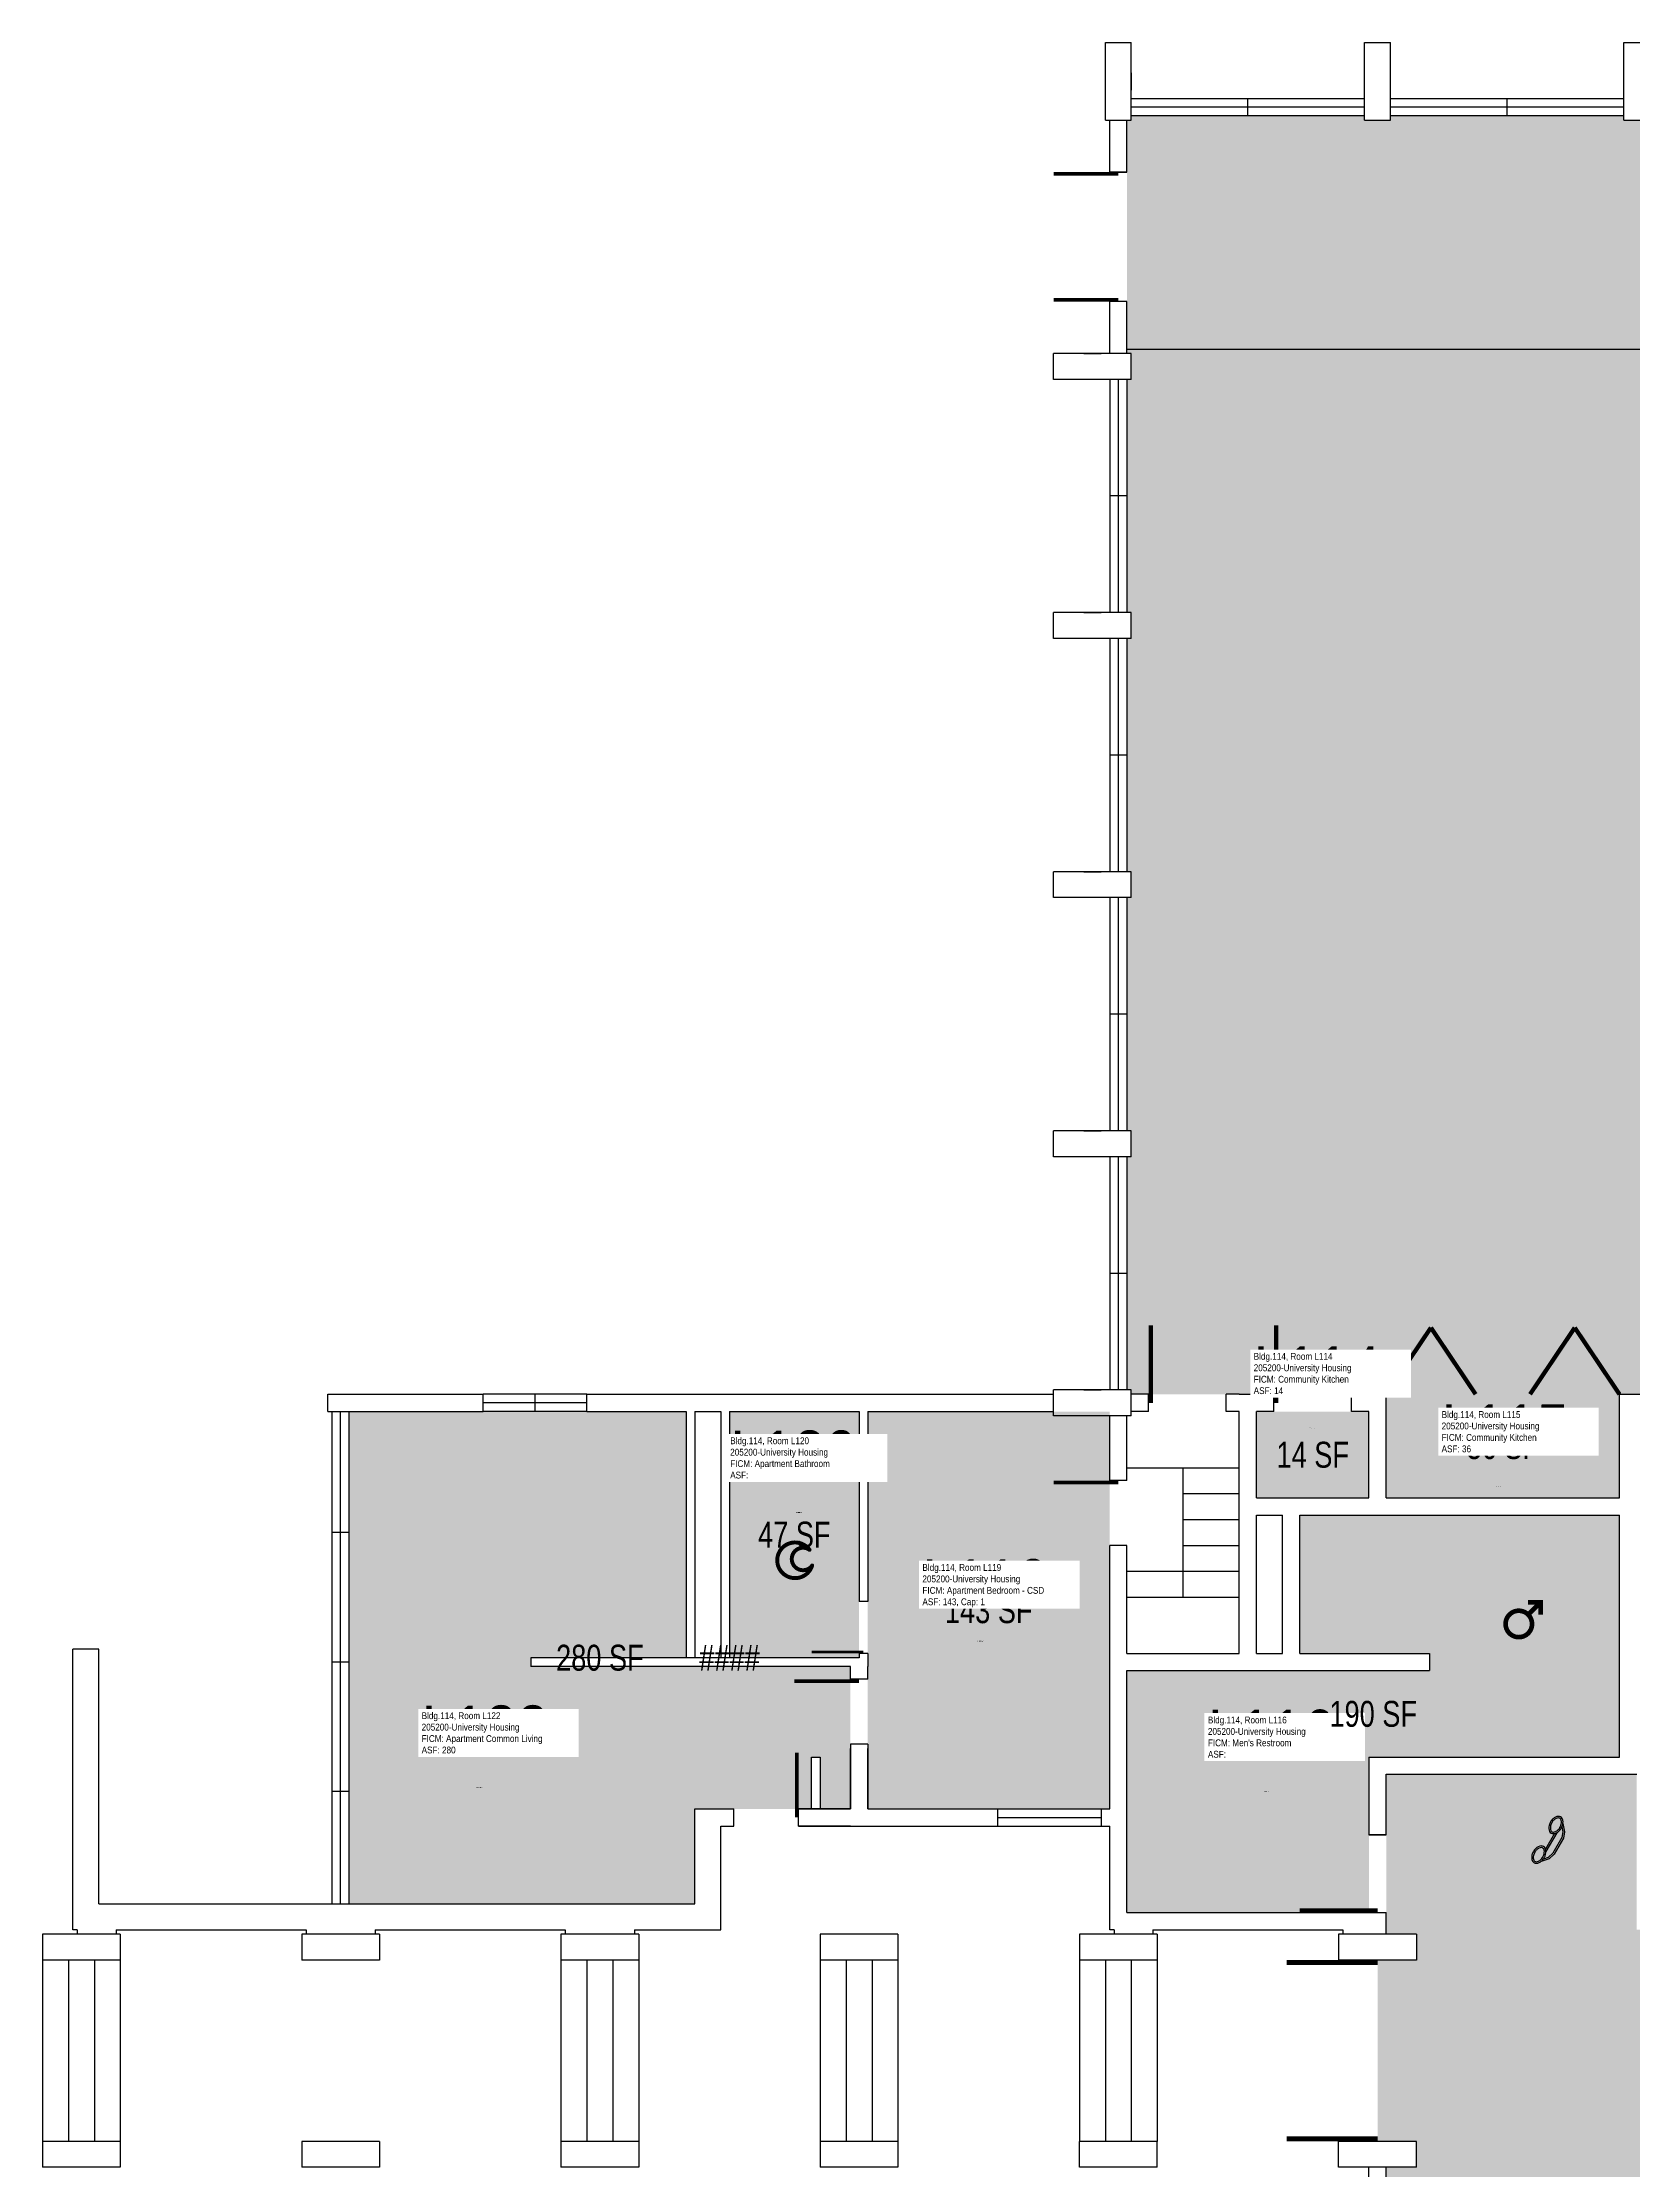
# Model space of a CAD drawing. Header units: inches. Extents: x 0 to 3804, y 0 to 1800.
# Drawn here: x 1894 to 2630, y 585 to 1570 of the extents above; entities that cross this region are included whole.
import ezdxf
from ezdxf.enums import TextEntityAlignment as Align

# ---------------------------------------------------------------- set-up
doc = ezdxf.new("R2010")
doc.units = ezdxf.units.IN
doc.header["$MEASUREMENT"] = 0
doc.layers.get('0').update_dxf_attribs({"linetype": 'CONTINUOUS'})
for name, color, linetype in [('A-COLS', 5, 'CONTINUOUS'), ('A-DOOR', 2, 'CONTINUOUS'), ('A-FLOR', 3, 'CONTINUOUS'), ('A-GLAZ', 1, 'CONTINUOUS'), ('A-IDEN-ICON', 4, 'CONTINUOUS'), ('A-IDEN-RNUM', 7, 'CONTINUOUS'), ('A-IDEN-SNUM', 4, 'CONTINUOUS'), ('A-IDEN-VNUM', 4, 'CONTINUOUS'), ('A-SITE', 3, 'CONTINUOUS'), ('A-WALL', 5, 'CONTINUOUS'), ('AREA-TEXT', 3, 'CONTINUOUS'), ('Rooms-Category-Color', 7, 'CONTINUOUS'), ('Rooms-College-Color', 7, 'CONTINUOUS'), ('Rooms-Department-Color', 7, 'CONTINUOUS'), ('Rooms-Division-Color', 7, 'CONTINUOUS'), ('Rooms-Information', 7, 'CONTINUOUS')]:
    doc.layers.add(name, color=color, linetype=linetype)
doc.styles.add('CP_AREA', font='arial.ttf', dxfattribs={"height": 15})
doc.styles.add('CP_ROOMSNUMBER', font='arial.ttf', dxfattribs={"height": 1})
doc.styles.add('CP_ROOMVNUMBER', font='arial.ttf', dxfattribs={"width": 0.85, "height": 0.075})

# ---------------------------------------------------------------- blocks, each defined once
blk = doc.blocks.new('CPMEN')
at = {"const_width": 0.015}
blk.add_lwpolyline([(-0.0575, -0.02, 1), (0.0275, -0.02, 1)], format="xyb", close=True, dxfattribs=at)
for points in [[(0.055, 0.01), (0.055, 0.05), (0.015, 0.05)], [(0.0151, 0.0101), (0.055, 0.05)]]:
    blk.add_lwpolyline(points, dxfattribs=at)
blk = doc.blocks.new('CPBATH')
at = {"color": 0, "linetype": 'ByBlock', "const_width": 0.0127}
for points in [[(0.0571, 0.0168, 0.861492), (-0.0551, 0, 1)], [(-0.0551, 0, 0.726902), (0.0487, -0.0337, 1)], [(0.0571, 0.0168, 0.729002), (-0.0084, -0.0042, 1)], [(-0.0084, -0.0042, 0.609468), (0.0487, -0.0337, 1)]]:
    blk.add_lwpolyline(points, format="xyb", dxfattribs=at)
at = {"color": 0, "linetype": 'ByBlock', "const_width": 0.00637}
for points in [[(0.0544, 0.0152, 1), (0.0599, 0.0184, 1)], [(0.0459, -0.0353, 1), (0.0515, -0.0321, 1)]]:
    blk.add_lwpolyline(points, format="xyb", close=True, dxfattribs=at)
blk = doc.blocks.new('CPPHONE')
at = {"color": 0, "linetype": 'ByBlock'}
for p, q in [((0.0096, 0.0252), (-0.0196, -0.0252)), ((0.0169, 0.0279), (-0.0182, -0.0329))]:
    blk.add_line(p, q, dxfattribs=at)
for points in [[(0.0288, 0.0786, 0.139889), (0.0216, 0.0804, 0.107118), (0.0122, 0.0781, 0.079812), (0.0039, 0.0722, 0.067459), (-0.0035, 0.0626, 0.067459), (-0.008, 0.0515, 0.079812), (-0.009, 0.0413, 0.107118), (-0.0064, 0.032, 0.139889), (-0.0012, 0.0267, 0.139889), (0.0061, 0.0248, 0.107118), (0.0155, 0.0272, 0.079812), (0.0238, 0.0331, 0.067459), (0.0312, 0.0426, 0.067459), (0.0357, 0.0538, 0.079812), (0.0367, 0.0639, 0.107118), (0.034, 0.0732, 0.139889)], [(0.0263, 0.0743, 0.139889), (0.0218, 0.0754, 0.107118), (0.0144, 0.0736, 0.079812), (0.0074, 0.0686, 0.067459), (0.0008, 0.0601, 0.067459), (-0.0032, 0.0502, 0.079812), (-0.004, 0.0417, 0.107118), (-0.0019, 0.0344, 0.139889), (0.0013, 0.031, 0.139889), (0.0059, 0.0298, 0.107118), (0.0133, 0.0317, 0.079812), (0.0203, 0.0367, 0.067459), (0.0268, 0.0451, 0.067459), (0.0309, 0.055, 0.079812), (0.0317, 0.0636, 0.107118), (0.0296, 0.0709, 0.139889)], [(-0.0262, -0.0167, 0.139889), (-0.0334, -0.0148, 0.107118), (-0.0428, -0.0172, 0.079812), (-0.0511, -0.0231, 0.067459), (-0.0585, -0.0326, 0.067459), (-0.063, -0.0438, 0.079812), (-0.064, -0.0539, 0.107118), (-0.0614, -0.0632, 0.139889), (-0.0562, -0.0686, 0.139889), (-0.0489, -0.0704, 0.107118), (-0.0395, -0.0681, 0.079812), (-0.0312, -0.0622, 0.067459), (-0.0238, -0.0526, 0.067459), (-0.0193, -0.0415, 0.079812), (-0.0183, -0.0313, 0.107118), (-0.021, -0.022, 0.139889)], [(-0.0287, -0.021, 0.139889), (-0.0332, -0.0198, 0.107118), (-0.0406, -0.0217, 0.079812), (-0.0476, -0.0267, 0.067459), (-0.0542, -0.0351, 0.067459), (-0.0582, -0.045, 0.079812), (-0.059, -0.0536, 0.107118), (-0.0569, -0.0609, 0.139889), (-0.0537, -0.0643, 0.139889), (-0.0491, -0.0654, 0.107118), (-0.0417, -0.0636, 0.079812), (-0.0347, -0.0586, 0.067459), (-0.0282, -0.0501, 0.067459), (-0.0241, -0.0402, 0.079812), (-0.0233, -0.0317, 0.107118), (-0.0254, -0.0244, 0.139889)]]:
    blk.add_lwpolyline(points, format="xyb", close=True, dxfattribs=at)
for points in [[(0.0364, 0.0572), (0.0417, 0.0308), (0.0382, 0.0108), (0.0082, -0.0411), (-0.0083, -0.0558), (-0.0338, -0.0645)], [(0.0334, 0.047), (0.0366, 0.0307), (0.0334, 0.0126), (0.0043, -0.0379), (-0.0109, -0.0514), (-0.0265, -0.0567)]]:
    blk.add_lwpolyline(points, dxfattribs=at)

msp = doc.modelspace()

# ---------------------------------------------------------------- hatches: boundary and pattern name
at = {"layer": 'Rooms-Category-Color', "true_color": 0x728ef3}
for points in [[(2640, 942.42), (2640, 944), (2398, 944), (2398, 946), (2396, 946), (2396, 1054), (2398, 1054), (2398, 1066), (2396, 1066), (2396, 1174), (2398, 1174), (2398, 1186), (2396, 1186), (2396, 1294), (2398, 1294), (2398, 1306), (2396, 1306), (2396, 1414), (2398, 1414), (2398, 1426), (2396, 1426), (2396, 1428), (2396, 1534), (2398, 1534), (2398, 1536), (2506, 1536), (2506, 1534), (2518, 1534), (2518, 1536), (2626, 1536), (2626, 1534), (2638, 1534), (2638, 1536), (2988, 1536), (2988, 1518), (3004, 1518), (3004, 1448), (2988, 1448), (2988, 1186), (2986, 1186), (2986, 1174), (2988, 1174), (2988, 1066), (2986, 1066), (2986, 1054), (2988, 1054), (2988, 946), (2986, 946), (2986, 942)], [(2192, 822), (2192, 936), (2036, 936), (2036, 708), (2196, 708), (2196, 752), (2250, 752), (2250, 776), (2254, 776), (2254, 752), (2268, 752), (2268, 818), (2120, 818), (2120, 822)], [(2212, 822), (2272, 822), (2272, 936), (2212, 936)], [(2388, 752), (2276, 752), (2276, 936), (2388, 936)], [(2508, 896), (2456, 896), (2456, 936), (2508, 936)], [(2516, 896), (2624, 896), (2624, 944), (2516, 944)]]:
    msp.add_hatch(color=171, dxfattribs=at).paths.add_polyline_path(points)
at = {"layer": 'Rooms-Category-Color', "true_color": 0xadadad}
for points in [[(2640, 938), (2986, 938), (2986, 934), (3022, 934), (3022, 936.04), (3043.93, 936), (3043.93, 906), (3036, 906), (3036, 892), (2988, 892), (2988, 696), (2996, 696), (2996, 700), (3016, 700), (3016, 678), (3020, 678), (3020, 704), (2996, 704), (2996, 716), (3228, 716), (3228, 702), (3204, 702), (3204, 674), (3208, 674), (3208, 698), (3228, 698), (3228, 694), (3214, 694), (3214, 682), (3232, 682), (3232, 598), (3214, 598), (3214, 586), (3226, 586), (3226, 584), (3224, 584), (3224, 576), (3228, 576), (3228, 570.17), (3228, 516), (2996, 516), (2996, 598), (2988, 598), (2988, 582), (2876, 582), (2876, 464), (2630, 464), (2630, 460), (2516, 460), (2516, 586), (2530, 586), (2530, 598), (2512, 598), (2512, 682), (2530, 682), (2530, 694), (2516, 694), (2516, 768), (2632, 768), (2632, 696), (2640, 696)], [(2508, 776), (2508, 704), (2396, 704), (2396, 816), (2536, 816), (2536, 824), (2476, 824), (2476, 888), (2624, 888), (2624, 776)]]:
    msp.add_hatch(color=253, dxfattribs=at).paths.add_polyline_path(points)
at = {"layer": 'Rooms-College-Color', "true_color": 0xadadad}
for points in [[(2640, 942.42), (2640, 944), (2398, 944), (2398, 946), (2396, 946), (2396, 1054), (2398, 1054), (2398, 1066), (2396, 1066), (2396, 1174), (2398, 1174), (2398, 1186), (2396, 1186), (2396, 1294), (2398, 1294), (2398, 1306), (2396, 1306), (2396, 1414), (2398, 1414), (2398, 1426), (2396, 1426), (2396, 1428), (2396, 1534), (2398, 1534), (2398, 1536), (2506, 1536), (2506, 1534), (2518, 1534), (2518, 1536), (2626, 1536), (2626, 1534), (2638, 1534), (2638, 1536), (2988, 1536), (2988, 1518), (3004, 1518), (3004, 1448), (2988, 1448), (2988, 1186), (2986, 1186), (2986, 1174), (2988, 1174), (2988, 1066), (2986, 1066), (2986, 1054), (2988, 1054), (2988, 946), (2986, 946), (2986, 942)], [(2192, 822), (2192, 936), (2036, 936), (2036, 708), (2196, 708), (2196, 752), (2250, 752), (2250, 776), (2254, 776), (2254, 752), (2268, 752), (2268, 818), (2120, 818), (2120, 822)], [(2212, 822), (2272, 822), (2272, 936), (2212, 936)], [(2388, 752), (2276, 752), (2276, 936), (2388, 936)], [(2508, 896), (2456, 896), (2456, 936), (2508, 936)], [(2640, 938), (2986, 938), (2986, 934), (3022, 934), (3022, 936.04), (3043.93, 936), (3043.93, 906), (3036, 906), (3036, 892), (2988, 892), (2988, 696), (2996, 696), (2996, 700), (3016, 700), (3016, 678), (3020, 678), (3020, 704), (2996, 704), (2996, 716), (3228, 716), (3228, 702), (3204, 702), (3204, 674), (3208, 674), (3208, 698), (3228, 698), (3228, 694), (3214, 694), (3214, 682), (3232, 682), (3232, 598), (3214, 598), (3214, 586), (3226, 586), (3226, 584), (3224, 584), (3224, 576), (3228, 576), (3228, 570.17), (3228, 516), (2996, 516), (2996, 598), (2988, 598), (2988, 582), (2876, 582), (2876, 464), (2630, 464), (2630, 460), (2516, 460), (2516, 586), (2530, 586), (2530, 598), (2512, 598), (2512, 682), (2530, 682), (2530, 694), (2516, 694), (2516, 768), (2632, 768), (2632, 696), (2640, 696)], [(2516, 896), (2624, 896), (2624, 944), (2516, 944)], [(2508, 776), (2508, 704), (2396, 704), (2396, 816), (2536, 816), (2536, 824), (2476, 824), (2476, 888), (2624, 888), (2624, 776)]]:
    msp.add_hatch(color=253, dxfattribs=at).paths.add_polyline_path(points)
at = {"layer": 'Rooms-Department-Color', "true_color": 0x604aed}
for points in [[(2640, 942.42), (2640, 944), (2398, 944), (2398, 946), (2396, 946), (2396, 1054), (2398, 1054), (2398, 1066), (2396, 1066), (2396, 1174), (2398, 1174), (2398, 1186), (2396, 1186), (2396, 1294), (2398, 1294), (2398, 1306), (2396, 1306), (2396, 1414), (2398, 1414), (2398, 1426), (2396, 1426), (2396, 1428), (2396, 1534), (2398, 1534), (2398, 1536), (2506, 1536), (2506, 1534), (2518, 1534), (2518, 1536), (2626, 1536), (2626, 1534), (2638, 1534), (2638, 1536), (2988, 1536), (2988, 1518), (3004, 1518), (3004, 1448), (2988, 1448), (2988, 1186), (2986, 1186), (2986, 1174), (2988, 1174), (2988, 1066), (2986, 1066), (2986, 1054), (2988, 1054), (2988, 946), (2986, 946), (2986, 942)], [(2192, 822), (2192, 936), (2036, 936), (2036, 708), (2196, 708), (2196, 752), (2250, 752), (2250, 776), (2254, 776), (2254, 752), (2268, 752), (2268, 818), (2120, 818), (2120, 822)], [(2212, 822), (2272, 822), (2272, 936), (2212, 936)], [(2388, 752), (2276, 752), (2276, 936), (2388, 936)], [(2508, 896), (2456, 896), (2456, 936), (2508, 936)], [(2516, 896), (2624, 896), (2624, 944), (2516, 944)]]:
    msp.add_hatch(color=173, dxfattribs=at).paths.add_polyline_path(points)
at = {"layer": 'Rooms-Department-Color', "true_color": 0xacacac}
for points in [[(2640, 938), (2986, 938), (2986, 934), (3022, 934), (3022, 936.04), (3043.93, 936), (3043.93, 906), (3036, 906), (3036, 892), (2988, 892), (2988, 696), (2996, 696), (2996, 700), (3016, 700), (3016, 678), (3020, 678), (3020, 704), (2996, 704), (2996, 716), (3228, 716), (3228, 702), (3204, 702), (3204, 674), (3208, 674), (3208, 698), (3228, 698), (3228, 694), (3214, 694), (3214, 682), (3232, 682), (3232, 598), (3214, 598), (3214, 586), (3226, 586), (3226, 584), (3224, 584), (3224, 576), (3228, 576), (3228, 570.17), (3228, 516), (2996, 516), (2996, 598), (2988, 598), (2988, 582), (2876, 582), (2876, 464), (2630, 464), (2630, 460), (2516, 460), (2516, 586), (2530, 586), (2530, 598), (2512, 598), (2512, 682), (2530, 682), (2530, 694), (2516, 694), (2516, 768), (2632, 768), (2632, 696), (2640, 696)], [(2508, 776), (2508, 704), (2396, 704), (2396, 816), (2536, 816), (2536, 824), (2476, 824), (2476, 888), (2624, 888), (2624, 776)]]:
    msp.add_hatch(color=253, dxfattribs=at).paths.add_polyline_path(points)
at = {"layer": 'Rooms-Division-Color', "true_color": 0x604aed}
for points in [[(2640, 942.42), (2640, 944), (2398, 944), (2398, 946), (2396, 946), (2396, 1054), (2398, 1054), (2398, 1066), (2396, 1066), (2396, 1174), (2398, 1174), (2398, 1186), (2396, 1186), (2396, 1294), (2398, 1294), (2398, 1306), (2396, 1306), (2396, 1414), (2398, 1414), (2398, 1426), (2396, 1426), (2396, 1428), (2396, 1534), (2398, 1534), (2398, 1536), (2506, 1536), (2506, 1534), (2518, 1534), (2518, 1536), (2626, 1536), (2626, 1534), (2638, 1534), (2638, 1536), (2988, 1536), (2988, 1518), (3004, 1518), (3004, 1448), (2988, 1448), (2988, 1186), (2986, 1186), (2986, 1174), (2988, 1174), (2988, 1066), (2986, 1066), (2986, 1054), (2988, 1054), (2988, 946), (2986, 946), (2986, 942)], [(2192, 822), (2192, 936), (2036, 936), (2036, 708), (2196, 708), (2196, 752), (2250, 752), (2250, 776), (2254, 776), (2254, 752), (2268, 752), (2268, 818), (2120, 818), (2120, 822)], [(2212, 822), (2272, 822), (2272, 936), (2212, 936)], [(2388, 752), (2276, 752), (2276, 936), (2388, 936)], [(2508, 896), (2456, 896), (2456, 936), (2508, 936)], [(2516, 896), (2624, 896), (2624, 944), (2516, 944)]]:
    msp.add_hatch(color=173, dxfattribs=at).paths.add_polyline_path(points)
at = {"layer": 'Rooms-Division-Color', "true_color": 0xadadad}
for points in [[(2640, 938), (2986, 938), (2986, 934), (3022, 934), (3022, 936.04), (3043.93, 936), (3043.93, 906), (3036, 906), (3036, 892), (2988, 892), (2988, 696), (2996, 696), (2996, 700), (3016, 700), (3016, 678), (3020, 678), (3020, 704), (2996, 704), (2996, 716), (3228, 716), (3228, 702), (3204, 702), (3204, 674), (3208, 674), (3208, 698), (3228, 698), (3228, 694), (3214, 694), (3214, 682), (3232, 682), (3232, 598), (3214, 598), (3214, 586), (3226, 586), (3226, 584), (3224, 584), (3224, 576), (3228, 576), (3228, 570.17), (3228, 516), (2996, 516), (2996, 598), (2988, 598), (2988, 582), (2876, 582), (2876, 464), (2630, 464), (2630, 460), (2516, 460), (2516, 586), (2530, 586), (2530, 598), (2512, 598), (2512, 682), (2530, 682), (2530, 694), (2516, 694), (2516, 768), (2632, 768), (2632, 696), (2640, 696)], [(2508, 776), (2508, 704), (2396, 704), (2396, 816), (2536, 816), (2536, 824), (2476, 824), (2476, 888), (2624, 888), (2624, 776)]]:
    msp.add_hatch(color=253, dxfattribs=at).paths.add_polyline_path(points)

# ---------------------------------------------------------------- linework, layer by layer
at = {"layer": 'A-COLS'}
for p, q in [((2386, 1570), (2398, 1570)), ((2386, 1534), (2386, 1570)), ((2398, 1534), (2398, 1570)), ((2506, 1570), (2518, 1570)), ((2506, 1534), (2506, 1570)), ((2518, 1534), (2518, 1570)), ((2626, 1570), (2638, 1570)), ((2626, 1534), (2626, 1570)), ((2398, 1556), (2398, 1548)), ((2386, 1534), (2398, 1534)), ((2506, 1534), (2518, 1534)), ((2626, 1534), (2638, 1534)), ((2388, 1510), (2396, 1510)), ((2396, 1450), (2388, 1450)), ((2398, 1426), (2362, 1426)), ((2362, 1414), (2362, 1426)), ((2376, 1426), (2384, 1426)), ((2398, 1414), (2398, 1426)), ((2398, 1414), (2362, 1414)), ((2398, 1306), (2362, 1306)), ((2362, 1294), (2362, 1306)), ((2376, 1306), (2384, 1306)), ((2398, 1294), (2398, 1306)), ((2398, 1294), (2362, 1294)), ((2398, 1186), (2362, 1186)), ((2362, 1174), (2362, 1186)), ((2376, 1186), (2384, 1186)), ((2398, 1174), (2398, 1186)), ((2398, 1174), (2362, 1174)), ((2362, 1054), (2362, 1066)), ((2398, 1066), (2362, 1066)), ((2376, 1066), (2384, 1066)), ((2398, 1054), (2398, 1066)), ((2398, 1054), (2362, 1054)), ((2398, 946), (2362, 946)), ((2362, 934), (2362, 946)), ((2376, 946), (2384, 946)), ((2398, 934), (2398, 946)), ((2026, 936), (2026, 944)), ((2098, 936), (2098, 944)), ((2146, 936), (2146, 944)), ((2398, 934), (2362, 934)), ((2396, 904), (2388, 904)), ((2396, 874), (2388, 874)), ((1920, 826), (1908, 826)), ((1928, 696), (1928, 694)), ((2016, 696), (2016, 694)), ((2048, 696), (2048, 694)), ((2136, 696), (2136, 694)), ((2168, 696), (2168, 694)), ((2410, 694), (2374, 694)), ((2374, 694), (2374, 682)), ((2408, 696), (2408, 694)), ((2410, 694), (2410, 682)), ((2494, 694), (2494, 682)), ((2530, 694), (2494, 694)), ((2496, 696), (2496, 694)), ((2530, 694), (2530, 682)), ((2410, 682), (2374, 682)), ((2530, 682), (2494, 682)), ((2410, 598), (2374, 598)), ((2374, 586), (2374, 598)), ((2410, 586), (2410, 598)), ((2494, 586), (2494, 598)), ((2530, 598), (2494, 598)), ((2530, 586), (2530, 598)), ((2410, 586), (2374, 586)), ((2530, 586), (2494, 586))]:
    msp.add_line(p, q, dxfattribs=at)
at = {"layer": 'A-DOOR'}
for points in [[(2392, 1509.17, 1.67, 1.67, 0), (2362, 1509.17, 0, 0, 0.414214), (2392, 1480, 0, 0, 0.814237)], [(2392, 1450.83, 1.67, 1.67, 0), (2362, 1450.83, 0, 0, -0.414214), (2392, 1480, 0, 0, -0.814237)], [(2407, 940, 2, 2, 0), (2407, 976, 0, 0, -0.414214), (2442, 940, 0, 0, -0.814237)], [(2465, 940, 2, 2, 0), (2465, 976, 0, 0, -0.414214), (2500, 940, 0, 0, -0.814237)], [(2392, 903.17, 1.67, 1.67, 0), (2362, 903.17, 0, 0, 0.414214), (2392, 874, 0, 0, 0.814237)], [(2274, 824.67, 1.33, 1.33, 0), (2250, 824.67, 0, 0, -0.414214), (2274, 848, 0, 0, -0.814237)], [(2272, 811.17, 1.67, 1.67, 0), (2242, 811.17, 0, 0, 0.414214), (2272, 782, 0, 0, 0.814237)], [(2243.17, 748, 1.67, 1.67, 0), (2243.17, 778, 0, 0, 0.414214), (2214, 748, 0, 0, 0.814237)], [(2512, 705, 2, 2, 0), (2476, 705, 0, 0, -0.414214), (2512, 740, 0, 0, -0.814237)], [(2512, 680.83, 2.33, 2.33, 0), (2470, 680.83, 0, 0, 0.414214), (2512, 640, 0, 0, 0.814237)], [(2512, 599.17, 2.33, 2.33, 0), (2470, 599.17, 0, 0, -0.414214), (2512, 640, 0, 0, -0.814237)]]:
    msp.add_lwpolyline(points, format="xyseb", dxfattribs=at)
at = {"layer": 'A-DOOR', "const_width": 2}
for points in [[(2516, 944), (2536.71, 974.85)], [(2557.41, 944), (2536.71, 974.85)], [(2582.59, 944), (2603.29, 974.85)], [(2624, 944), (2603.29, 974.85)]]:
    msp.add_lwpolyline(points, dxfattribs=at)
at = {"layer": 'A-FLOR'}
for p, q in [((2422, 850), (2422, 910)), ((2422, 910), (2448, 910)), ((2422, 898), (2448, 898)), ((2422, 886), (2448, 886)), ((2422, 874), (2448, 874)), ((2396, 862), (2422, 862)), ((2422, 862), (2448, 862)), ((2396, 850), (2448, 850))]:
    msp.add_line(p, q, dxfattribs=at)
at = {"layer": 'A-GLAZ'}
for p, q in [((2506, 1544), (2398, 1544)), ((2506, 1540), (2398, 1540)), ((2452, 1536), (2452, 1544)), ((2626, 1544), (2518, 1544)), ((2626, 1540), (2518, 1540)), ((2572, 1536), (2572, 1544)), ((2506, 1536), (2398, 1536)), ((2626, 1536), (2518, 1536)), ((2388, 1414), (2388, 1306)), ((2392, 1414), (2392, 1306)), ((2396, 1414), (2396, 1306)), ((2396, 1360), (2388, 1360)), ((2388, 1294), (2388, 1186)), ((2392, 1294), (2392, 1186)), ((2396, 1294), (2396, 1186)), ((2396, 1240), (2388, 1240)), ((2388, 1174), (2388, 1066)), ((2392, 1174), (2392, 1066)), ((2396, 1174), (2396, 1066)), ((2396, 1120), (2388, 1120)), ((2388, 1054), (2388, 946)), ((2392, 1054), (2392, 946)), ((2396, 1054), (2396, 946)), ((2396, 1000), (2388, 1000)), ((2028, 708), (2028, 936)), ((2032, 708), (2032, 936)), ((2036, 708), (2036, 936)), ((2146, 944), (2098, 944)), ((2146, 940), (2098, 940)), ((2146, 936), (2098, 936)), ((2122, 936), (2122, 944)), ((2036, 880), (2028, 880)), ((2036, 820), (2028, 820)), ((2036, 760), (2028, 760)), ((2336, 752), (2384, 752)), ((2336, 748), (2384, 748)), ((2336, 744), (2384, 744))]:
    msp.add_line(p, q, dxfattribs=at)
at = {"layer": 'A-SITE'}
for p, q in [((2396, 1428), (2772, 1428)), ((2396, 910), (2448, 910)), ((1930, 694), (1894, 694)), ((1894, 694), (1894, 682)), ((1930, 694), (1930, 682)), ((2014, 694), (2014, 682)), ((2050, 694), (2014, 694)), ((2050, 694), (2050, 682)), ((2170, 694), (2134, 694)), ((2134, 694), (2134, 682)), ((2170, 694), (2170, 682)), ((2254, 694), (2254, 682)), ((2290, 694), (2254, 694)), ((2290, 694), (2290, 682)), ((1930, 682), (1894, 682)), ((1894, 682), (1894, 598)), ((1906, 682), (1906, 598)), ((1918, 682), (1918, 598)), ((1930, 682), (1930, 598)), ((2050, 682), (2014, 682)), ((2170, 682), (2134, 682)), ((2134, 682), (2134, 598)), ((2146, 682), (2146, 598)), ((2158, 682), (2158, 598)), ((2170, 682), (2170, 598)), ((2290, 682), (2254, 682)), ((2254, 682), (2254, 598)), ((2266, 682), (2266, 598)), ((2278, 682), (2278, 598)), ((2290, 682), (2290, 598)), ((2374, 682), (2374, 598)), ((2386, 682), (2386, 598)), ((2398, 682), (2398, 598)), ((2410, 682), (2410, 598)), ((1930, 598), (1894, 598)), ((1894, 598), (1894, 586)), ((1930, 598), (1930, 586)), ((2050, 598), (2014, 598)), ((2014, 598), (2014, 586)), ((2050, 598), (2050, 586)), ((2170, 598), (2134, 598)), ((2134, 598), (2134, 586)), ((2170, 598), (2170, 586)), ((2290, 598), (2254, 598)), ((2254, 598), (2254, 586)), ((2290, 598), (2290, 586)), ((1930, 586), (1894, 586)), ((2050, 586), (2014, 586)), ((2170, 586), (2134, 586)), ((2290, 586), (2254, 586))]:
    msp.add_line(p, q, dxfattribs=at)
at = {"layer": 'A-WALL'}
for p, q in [((2388, 1510), (2388, 1534)), ((2396, 1510), (2396, 1534)), ((2396, 1510), (2388, 1510)), ((2388, 1426), (2388, 1450)), ((2396, 1450), (2388, 1450)), ((2396, 1426), (2396, 1450)), ((2026, 944), (2098, 944)), ((2026, 936), (2098, 936)), ((2146, 944), (2362, 944)), ((2146, 936), (2192, 936)), ((2192, 936), (2192, 822)), ((2196, 936), (2196, 822)), ((2196, 936), (2208, 936)), ((2208, 936), (2208, 822)), ((2212, 936), (2272, 936)), ((2212, 936), (2212, 822)), ((2272, 936), (2272, 848)), ((2276, 936), (2362, 936)), ((2276, 936), (2276, 848)), ((2406, 944), (2398, 944)), ((2406, 936), (2398, 936)), ((2406, 936), (2406, 944)), ((2448, 944), (2442, 944)), ((2442, 936), (2442, 944)), ((2448, 936), (2442, 936)), ((2448, 944), (2456, 944)), ((2448, 824), (2448, 936)), ((2464, 944), (2456, 944)), ((2456, 896), (2456, 936)), ((2464, 936), (2456, 936)), ((2464, 936), (2464, 944)), ((2508, 944), (2500, 944)), ((2500, 936), (2500, 944)), ((2508, 936), (2500, 936)), ((2508, 944), (2516, 944)), ((2508, 896), (2508, 936)), ((2516, 896), (2516, 944)), ((2624, 944), (2640, 944)), ((2624, 896), (2624, 944)), ((2388, 904), (2388, 934)), ((2396, 904), (2396, 934)), ((2456, 896), (2508, 896)), ((2456, 888), (2468, 888)), ((2456, 824), (2456, 888)), ((2468, 824), (2468, 888)), ((2476, 824), (2476, 888)), ((2476, 888), (2624, 888)), ((2516, 896), (2624, 896)), ((2624, 776), (2624, 888)), ((2388, 752), (2388, 874)), ((2396, 824), (2396, 874)), ((2276, 848), (2272, 848)), ((2276, 848), (2272, 848)), ((1908, 696), (1908, 826)), ((1920, 708), (1920, 826)), ((2120, 822), (2120, 818)), ((2272, 822), (2120, 822)), ((2268, 818), (2120, 818)), ((2268, 812), (2268, 818)), ((2272, 824), (2272, 822)), ((2276, 824), (2272, 824)), ((2276, 824), (2276, 822)), ((2276, 822), (2276, 818)), ((2276, 812), (2276, 818)), ((2396, 824), (2448, 824)), ((2456, 824), (2468, 824)), ((2476, 824), (2536, 824)), ((2536, 824), (2536, 816)), ((2276, 812), (2268, 812)), ((2276, 812), (2268, 812)), ((2396, 704), (2396, 816)), ((2396, 816), (2536, 816)), ((2276, 782), (2268, 782)), ((2268, 782), (2268, 752)), ((2276, 782), (2268, 782)), ((2276, 782), (2268, 782)), ((2268, 752), (2268, 780)), ((2276, 782), (2276, 752)), ((2276, 752), (2276, 780)), ((2250, 752), (2250, 776)), ((2250, 776), (2254, 776)), ((2254, 776), (2254, 752)), ((2508, 776), (2624, 776)), ((2508, 776), (2508, 740)), ((2516, 740), (2516, 768)), ((2516, 768), (2632, 768)), ((2196, 708), (2196, 752)), ((2196, 752), (2204, 752)), ((2204, 752), (2214, 752)), ((2214, 744), (2214, 752)), ((2214, 744), (2214, 752)), ((2244, 752), (2268, 752)), ((2268, 752), (2244, 752)), ((2244, 744), (2244, 752)), ((2244, 744), (2244, 752)), ((2276, 752), (2336, 752)), ((2336, 752), (2336, 744)), ((2384, 752), (2384, 744)), ((2384, 752), (2388, 752)), ((2208, 744), (2214, 744)), ((2208, 696), (2208, 744)), ((2244, 744), (2336, 744)), ((2268, 744), (2244, 744)), ((2384, 744), (2388, 744)), ((2388, 696), (2388, 744)), ((2508, 740), (2516, 740)), ((2516, 740), (2508, 740)), ((1920, 708), (2196, 708)), ((2396, 704), (2516, 704)), ((2516, 694), (2516, 704)), ((1910, 696), (1908, 696)), ((1910, 696), (1910, 694)), ((1928, 696), (2016, 696)), ((2048, 696), (2136, 696)), ((2168, 696), (2208, 696)), ((2390, 696), (2388, 696)), ((2390, 696), (2390, 694)), ((2408, 696), (2496, 696)), ((2508, 336), (2508, 586)), ((2516, 344), (2516, 586))]:
    msp.add_line(p, q, dxfattribs=at)

# ---------------------------------------------------------------- block references
at = {"layer": 'A-IDEN-ICON', "xscale": -144, "yscale": 143.9999999999982, "zscale": 144, "rotation": 180}
msp.add_blockref('CPBATH', (2242.04, 867.11), dxfattribs=at)
at = {"layer": 'A-IDEN-ICON', "xscale": 144, "yscale": 144, "zscale": 144}
for name, p in [('CPMEN', (2579.55, 840.51)), ('CPPHONE', (2592.57, 736.94))]:
    msp.add_blockref(name, p, dxfattribs=at)

# ---------------------------------------------------------------- texts
at = {"layer": 'A-IDEN-RNUM', "style": 'CP_ROOMSNUMBER'}
for s, p in [('L114-00', (2480.16, 928.15)), ('L115-00', (2567.16, 901.2)), ('L120-00', (2242.75, 889.07)), ('L119-00', (2326.81, 829.46)), ('L122-00', (2094.98, 761.73)), ('L116-00', (2458.96, 759.75))]:
    msp.add_text(s, height=0.36, dxfattribs=at).set_placement(p)
at = {"layer": 'A-IDEN-SNUM', "style": 'CP_ROOMSNUMBER'}
for s, p in [('1140L11400', (2480.16, 928.15)), ('1140L11500', (2567.16, 901.2)), ('1140L12000', (2242.75, 889.07)), ('1140L11900', (2326.81, 829.46)), ('1140L12200', (2094.98, 761.73)), ('1140L11600', (2458.96, 759.75))]:
    msp.add_text(s, height=0.36, dxfattribs=at).set_placement(p)
at = {"layer": 'A-IDEN-VNUM', "style": 'CP_ROOMVNUMBER', "width": 0.85}
for s, p in [('L114', (2454.67, 944.03)), ('L115', (2541.67, 917.09)), ('L120', (2212.33, 904.95)), ('L119', (2301.31, 845.35)), ('L122', (2069.49, 777.62)), ('L116', (2433.47, 775.64))]:
    msp.add_text(s, height=22.238, dxfattribs=at).set_placement(p)
at = {"layer": 'AREA-TEXT', "style": 'CP_AREA', "width": 0.75}
for s, p in [('36 SF', (2570, 920)), ('14 SF', (2482, 916)), ('47 SF', (2242, 879)), ('143 SF', (2332, 844)), ('280 SF', (2152, 822)), ('####', (2212, 822)), ('190 SF', (2510, 796))]:
    msp.add_text(s, height=12, dxfattribs=at).set_placement(p, align=Align.MIDDLE_CENTER)

# ---------------------------------------------------------------- next in the draw order: texts
at = {"layer": 'Rooms-Information', "width": 71.1604, "attachment_point": 7, "style": 'CP_ROOMVNUMBER', "bg_fill": 3, "box_fill_scale": 1.5, "bg_fill_color": 256, "bg_fill_true_color": 13158600, "bg_fill_transparency": 0}
for s, insert, char_height in [('Bldg.114, Room L114^M^J205200-University Housing^M^JFICM: Community Kitchen^M^JASF: 14', (2454.67, 944.03), 3.1768), ('Bldg.114, Room L115^M^J205200-University Housing^M^JFICM: Community Kitchen^M^JASF: 36', (2541.67, 917.09), 3.1768), ('Bldg.114, Room L120^M^J205200-University Housing^M^JFICM: Apartment Bathroom^M^JASF: ', (2212.33, 904.95), 3.1768), ('Bldg.114, Room L119^M^J205200-University Housing^M^JFICM: Apartment Bedroom - CSD^M^JASF: 143, Cap: 1', (2301.31, 845.35), 3.17681), ('Bldg.114, Room L122^M^J205200-University Housing^M^JFICM: Apartment Common Living^M^JASF: 280', (2069.49, 777.62), 3.1768), ("Bldg.114, Room L116^M^J205200-University Housing^M^JFICM: Men's Restroom^M^JASF: ", (2433.47, 775.64), 3.1768)]:
    msp.add_mtext(s, dxfattribs=dict(at, insert=insert, char_height=char_height))

doc.saveas('drawing.dxf')
